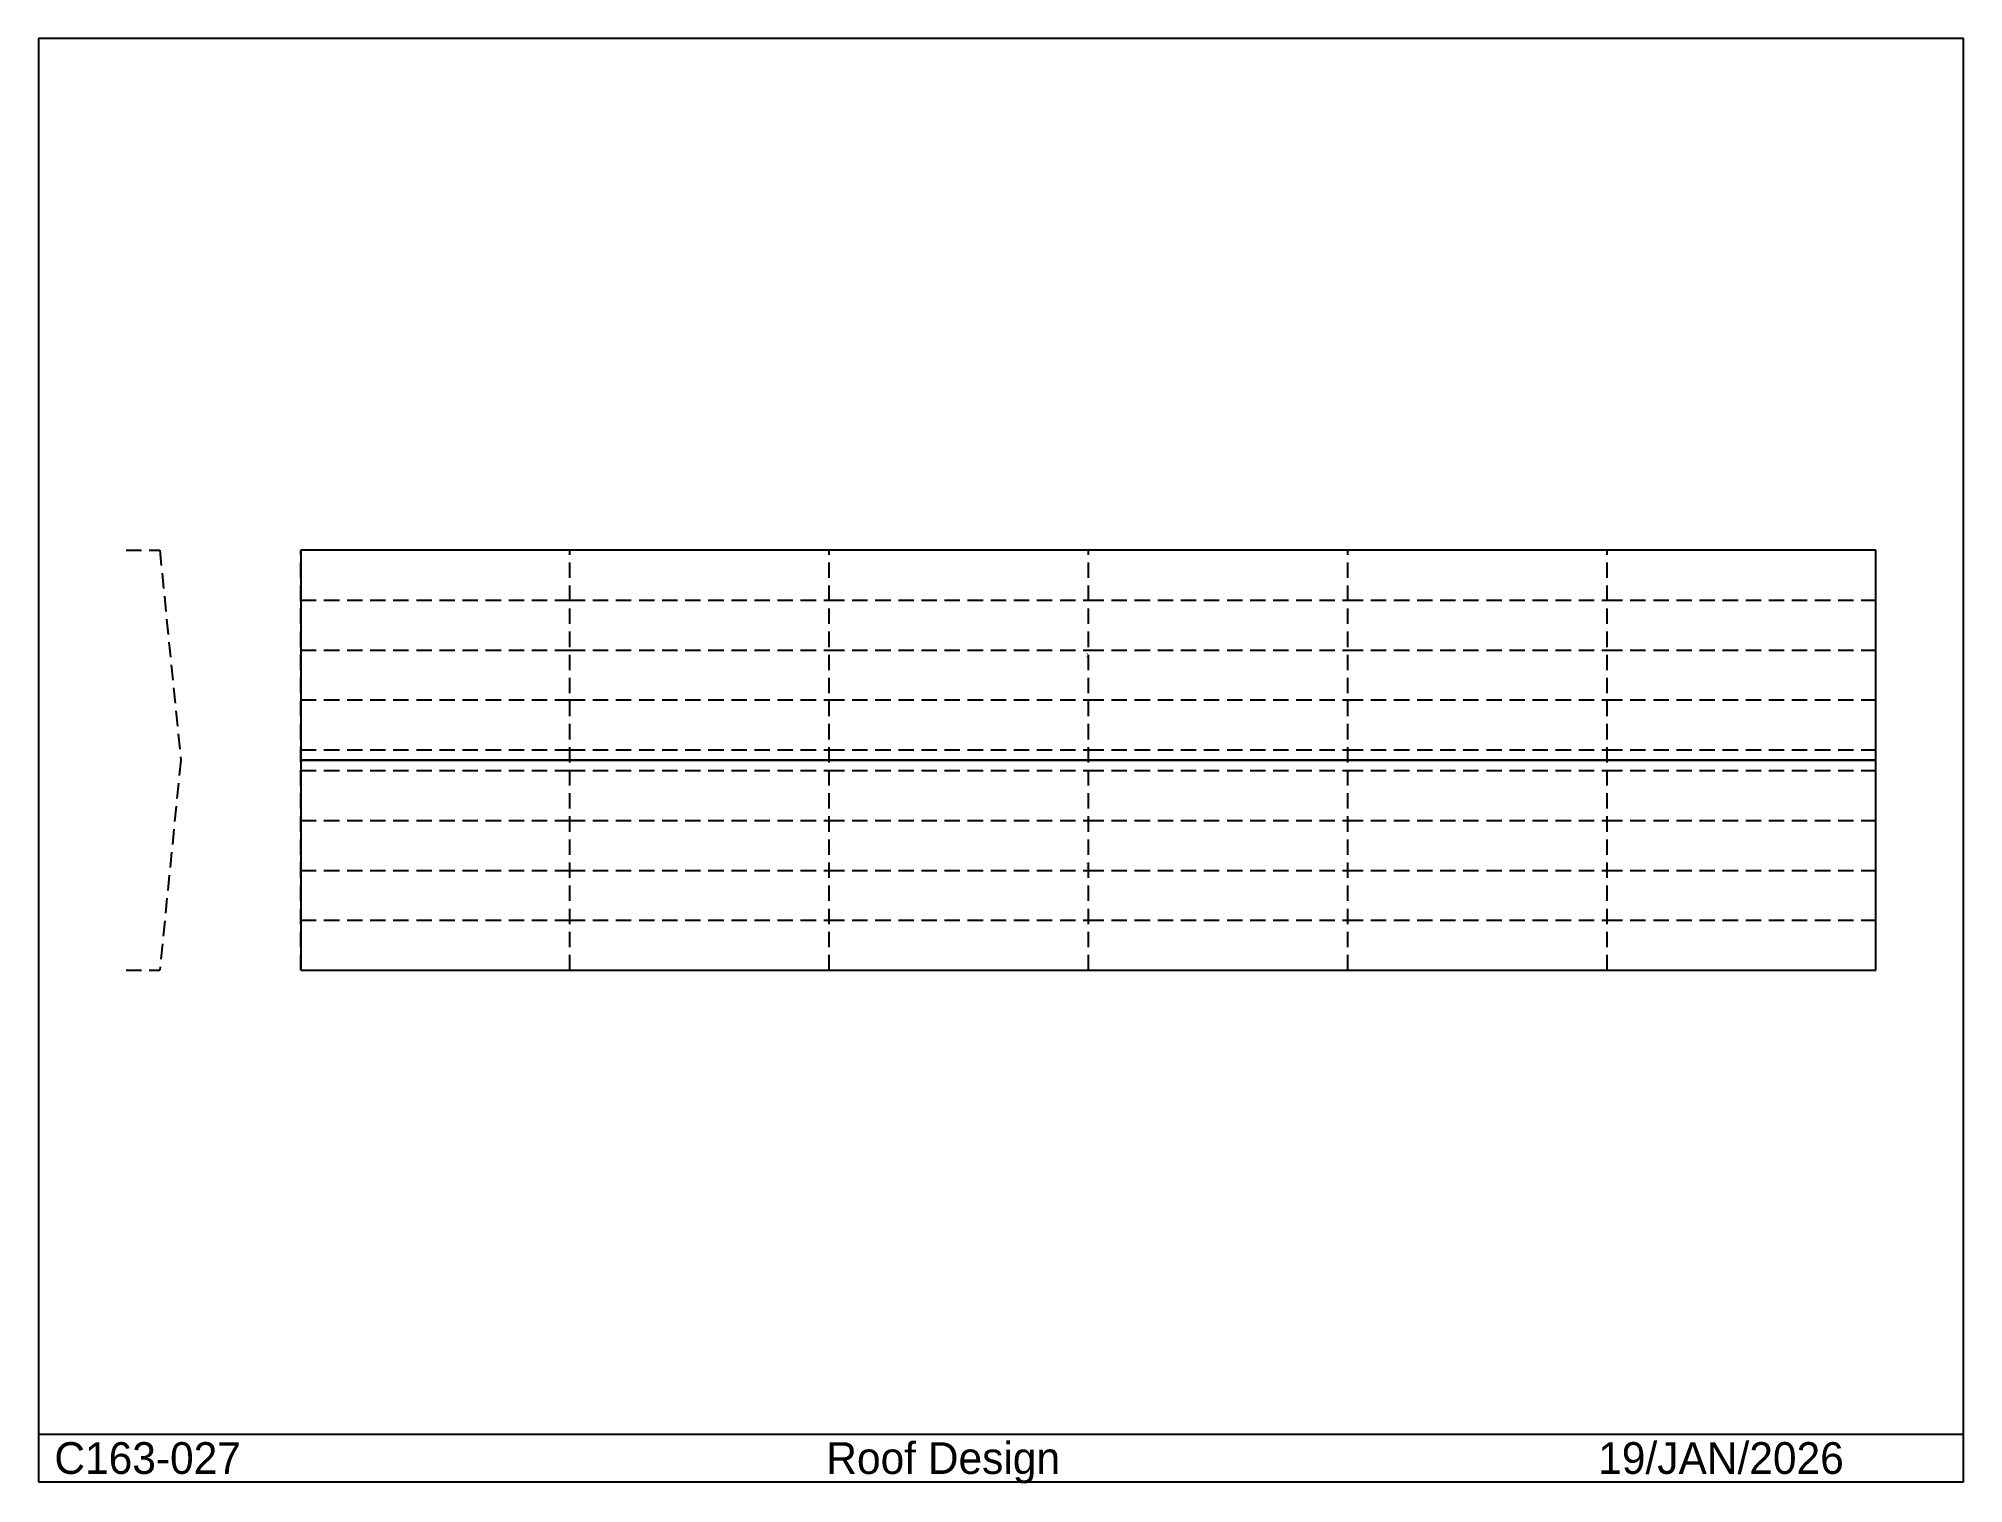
# Model space of a CAD drawing. Extents: x -635 to 4023, y -1242 to 2255.
import ezdxf

# ---------------------------------------------------------------- set-up
doc = ezdxf.new("R2010")
doc.units = 0
doc.linetypes.add('CONTIN', pattern=[0])
doc.linetypes.add('DASHED', pattern=[55.87, 37.25, -18.62])
doc.layers.get('0').update_dxf_attribs({"linetype": 'CONTIN'})
for name, color, linetype in [('20', 1, 'CONTIN'), ('22', 7, 'DASHED'), ('23', 7, 'DASHED')]:
    doc.layers.add(name, color=color, linetype=linetype)

msp = doc.modelspace()

# ---------------------------------------------------------------- linework, layer by layer
for p, q in [((4022.532, 2254.847), (-634.839, 2254.847)), ((-634.839, 2254.847), (-634.839, -1238.181)), ((4022.532, -1238.181), (4022.532, 2254.847)), ((-634.839, -1122.911), (4022.532, -1122.911)), ((-634.839, -1238.181), (4022.532, -1238.181))]:
    msp.add_line(p, q)
at = {"layer": '20'}
for p, q in [((0, 1016.667), (0, 508.333)), ((3810.833, 1016.667), (0, 1016.667)), ((3810.833, 508.333), (3810.833, 1016.667)), ((0, 508.333), (3810.833, 508.333)), ((0, 508.333), (0, 0)), ((3810.833, 508.333), (0, 508.333)), ((3810.833, 0), (3810.833, 508.333)), ((0, 0), (3810.833, 0))]:
    msp.add_line(p, q, dxfattribs=at)
at = {"layer": '22'}
for p, q in [((-423.14, 1016.667), (-341.473, 1016.667)), ((-341.473, 1016.667), (-290.64, 508.333)), ((0, 895.802), (650.417, 895.802)), ((650.417, 895.802), (1277.917, 895.802)), ((1277.917, 895.802), (1905.417, 895.802)), ((1905.417, 895.802), (2532.917, 895.802)), ((2532.917, 895.802), (3160.417, 895.802)), ((3160.417, 895.802), (3810.833, 895.802)), ((0, 774.938), (650.417, 774.938)), ((650.417, 774.938), (1277.917, 774.938)), ((1277.917, 774.938), (1905.417, 774.938)), ((1905.417, 774.938), (2532.917, 774.938)), ((2532.917, 774.938), (3160.417, 774.938)), ((3160.417, 774.938), (3810.833, 774.938)), ((0, 654.074), (650.417, 654.074)), ((650.417, 654.074), (1277.917, 654.074)), ((1277.917, 654.074), (1905.417, 654.074)), ((1905.417, 654.074), (2532.917, 654.074)), ((2532.917, 654.074), (3160.417, 654.074)), ((3160.417, 654.074), (3810.833, 654.074)), ((0, 533.209), (650.417, 533.209)), ((650.417, 533.209), (1277.917, 533.209)), ((1277.917, 533.209), (1905.417, 533.209)), ((1905.417, 533.209), (2532.917, 533.209)), ((2532.917, 533.209), (3160.417, 533.209)), ((3160.417, 533.209), (3810.833, 533.209)), ((-290.64, 508.333), (-341.473, 0)), ((0, 508.333), (3810.833, 508.333)), ((0, 483.457), (650.417, 483.457)), ((650.417, 483.457), (1277.917, 483.457)), ((1277.917, 483.457), (1905.417, 483.457)), ((1905.417, 483.457), (2532.917, 483.457)), ((2532.917, 483.457), (3160.417, 483.457)), ((3160.417, 483.457), (3810.833, 483.457)), ((0, 362.593), (650.417, 362.593)), ((650.417, 362.593), (1277.917, 362.593)), ((1277.917, 362.593), (1905.417, 362.593)), ((1905.417, 362.593), (2532.917, 362.593)), ((2532.917, 362.593), (3160.417, 362.593)), ((3160.417, 362.593), (3810.833, 362.593)), ((0, 241.729), (650.417, 241.729)), ((650.417, 241.729), (1277.917, 241.729)), ((1277.917, 241.729), (1905.417, 241.729)), ((1905.417, 241.729), (2532.917, 241.729)), ((2532.917, 241.729), (3160.417, 241.729)), ((3160.417, 241.729), (3810.833, 241.729)), ((0, 120.864), (650.417, 120.864)), ((650.417, 120.864), (1277.917, 120.864)), ((1277.917, 120.864), (1905.417, 120.864)), ((1905.417, 120.864), (2532.917, 120.864)), ((2532.917, 120.864), (3160.417, 120.864)), ((3160.417, 120.864), (3810.833, 120.864)), ((-423.14, 0), (-341.473, 0))]:
    msp.add_line(p, q, dxfattribs=at)
at = {"layer": '23'}
for p, q in [((0, 0), (0, 1016.667)), ((650.417, 0), (650.417, 1016.667)), ((1277.917, 0), (1277.917, 1016.667)), ((1905.417, 0), (1905.417, 1016.667)), ((2532.917, 0), (2532.917, 1016.667)), ((3160.417, 0), (3160.417, 1016.667)), ((3810.833, 0), (3810.833, 1016.667))]:
    msp.add_line(p, q, dxfattribs=at)

# ---------------------------------------------------------------- texts
for s, p in [('C163-027', (-596.415, -1218.969)), ('Roof Design', (1271.19, -1218.969)), ('19/JAN/2026', (3138.796, -1218.969))]:
    msp.add_text(s, height=76.847).set_placement(p)
at = {"layer": '20'}
for p in [(1895.257, 757.42), (1895.257, 249.087)]:
    msp.add_text(' 1', height=10.16, dxfattribs=at).set_placement(p)

doc.saveas('drawing.dxf')
